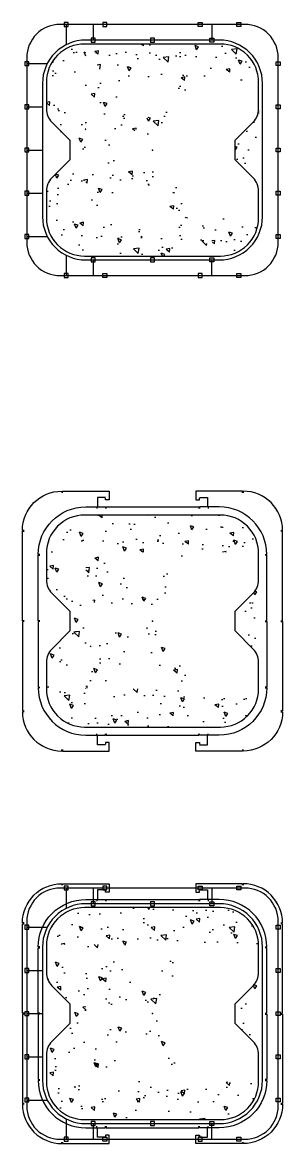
# Model space of a CAD drawing. Header units: millimetres. Extents: x -7838 to 78912, y -32093 to 42426.
# Drawn here: x 12676 to 15986, y 22603 to 36883 of the extents above; entities that cross this region are included whole.
import ezdxf

# ---------------------------------------------------------------- set-up
doc = ezdxf.new("R2010")
doc.units = ezdxf.units.MM
doc.layers.add('002 - STRUCTURAL STEEL', color=4, linetype='Continuous')
doc.layers.add('AR_TVM', color=7, linetype='Continuous')
doc.layers.add('A-COLS  CUT', color=5, linetype='Continuous', lineweight=25)

# ---------------------------------------------------------------- blocks, each defined once
blk = doc.blocks.new('A$C71196ca0')
blk.add_lwpolyline([(-25, -25), (25, -25), (25, 25), (-25, 25)], close=True)
blk = doc.blocks.new('A$Cb8645559')
at = {"layer": '002 - STRUCTURAL STEEL'}
for p, q in [((-1100, 1600), (-1100, 1340)), ((-755, 1600), (-755, 1400)), ((755, 1600), (755, 1400)), ((-1600, 1100), (-1340, 1100)), ((-1600, 550), (-1400, 550)), ((-1600, 0), (-1400, 0)), ((-1600, -550), (-1400, -550)), ((-1600, -1100), (-1340, -1100)), ((-1100, -1340), (-1100, -1600)), ((-755, -1400), (-755, -1600)), ((755, -1600), (755, -1400))]:
    blk.add_line(p, q, dxfattribs=at)
for points in [[(-1600, 1175), (-1600, -1175, 0.414214), (-1175, -1600), (1175, -1600, 0.414214), (1600, -1175), (1600, 1175, 0.414214), (1175, 1600), (-1175, 1600, 0.414214)], [(-1400, 850), (-1400, -850, 0.414214), (-850, -1400), (850, -1400, 0.414214), (1400, -850), (1400, 850, 0.414214), (850, 1400), (-850, 1400, 0.414214)]]:
    blk.add_lwpolyline(points, format="xyb", close=True, dxfattribs=at)
for p in [(-1100, 1600), (-605, 1600), (-755, 1400), (0, 1400), (-1600, 1100), (-1600, 550), (-1600, 0), (-1600, -550), (-1600, -1100), (-755, -1400), (0, -1400), (-1100, -1600)]:
    blk.add_blockref('A$C71196ca0', p, dxfattribs=at)
at = {"layer": '002 - STRUCTURAL STEEL', "xscale": -1}
for p in [(605, 1600), (1100, 1600), (755, 1400), (1600, 1100), (1600, 550), (1600, 0), (1600, -550), (1600, -1100), (755, -1400), (1100, -1600)]:
    blk.add_blockref('A$C71196ca0', p, dxfattribs=at)
at = {"layer": '002 - STRUCTURAL STEEL', "xscale": -1, "rotation": 180}
blk.add_blockref('A$C71196ca0', (-605, -1600), dxfattribs=at)
at = {"layer": '002 - STRUCTURAL STEEL', "rotation": 180}
blk.add_blockref('A$C71196ca0', (605, -1600), dxfattribs=at)
blk = doc.blocks.new('A$C3f6ca57f')
at = {"layer": 'AR_TVM'}
h = blk.add_hatch(dxfattribs=at)
h.set_pattern_fill('AR-CONC', color=0, scale=3, angle=90, style=0)
h.set_pattern_definition([(140, (65844.4, 14380.63), (47.8173, 546.554), [57.15, -628.65]), (85, (65844.4, 14380.6), (-573.1705, -105.7303), [45.72, -502.9218]), (190.45144, (65848.4, 14426.17), (-525.3533, 440.8237), [48.57, -534.2707]), (136.1842, (65692, 14380.6), (126.127, 813.237), [85.725, -942.975]), (186.6356, (65702.5, 14448.4), (-742.278, 712.212), [72.855, -801.407]), (81.1842, (65692, 14380.6), (-742.278, 712.212), [68.58, -754.379]), (111, (65730.1, 14456.83), (306.7956, 454.8432), [57.15, -628.65]), (56, (65730.1, 14456.8), (-552.564, 185.406), [45.72, -502.92]), (161.45144, (65755.66, 14494.73), (-245.7683, 640.2493), [48.57, -534.27]), (127.5, (65844.4, 14380.63), (-253.6651, 9.2658), [0, -496.824, 0, -510.54, 0, -504.825]), (97.5, (65844.4, 14380.63), (-300.5417, 200.459), [0, -291.084, 0, -485.394, 0, -192.405]), (57.5, (65844.4, 14210.7), (17.18623, 406.7718), [0, -190.5, 0, -594.36, 0, -788.67]), (47.5, (65844.4, 14134.5), (-76.2795, 444.3875), [0, -247.65, 0, -394.716, 0, -560.07])])
edge = h.paths.add_edge_path()
edge.add_arc((-865, -865), 486, 178.2671, 271.7329)
edge.add_arc((-865, 865), 486, 88.2671, 181.7329)
edge.add_arc((865, -865), 486, 268.2671, 361.7329)
edge.add_arc((865, 865), 486, -1.7329, 91.7329)
edge.add_line((-879, -1350), (879, -1350))
edge.add_line((-879, 1350), (879, 1350))
edge.add_line((-1350, -879), (-1350, -475))
edge.add_arc((-1119, -528), 237, 139.8017, 167.0682, ccw=False)
edge.add_line((-1300, -375), (-1050, -125))
edge.add_line((-1050, -125), (-1050, 125))
edge.add_line((-1050, 125), (-1300, 375))
edge.add_arc((-1119, 528), 237, 192.9318, 220.1983, ccw=False)
edge.add_line((-1350, 475), (-1350, 879))
edge.add_line((1350, 879), (1350, 475))
edge.add_arc((1119, 528), 237, -40.1983, -12.9318, ccw=False)
edge.add_line((1300, 375), (1050, 125))
edge.add_line((1050, 125), (1050, -125))
edge.add_line((1050, -125), (1300, -375))
edge.add_arc((1119, -528), 237, 12.9318, 40.1983, ccw=False)
edge.add_line((1350, -475), (1350, -879))
at = {"color": 0}
blk.add_point((0, 0), dxfattribs=at)
at = {"layer": 'A-COLS  CUT', "color": 0}
blk.add_lwpolyline([(1050, 125), (1281, 356, 0.198912), (1350, 523), (1350, 865, 0.414214), (865, 1350), (-865, 1350, 0.414214), (-1350, 865), (-1350, 523, 0.198912), (-1281, 356), (-1050, 125), (-1050, -125), (-1281, -356, 0.198912), (-1350, -523), (-1350, -865, 0.414214), (-865, -1350), (865, -1350, 0.414214), (1350, -865), (1350, -523, 0.198912), (1281, -356), (1050, -125)], format="xyb", close=True, dxfattribs=at)
blk = doc.blocks.new('A$C75f1904f')
for points in [[(1145, 1635), (1145, 1655), (550, 1655), (550, 1546), (600, 1546), (600, 1566)], [(600, 1575), (700, 1575), (700, 1454), (600, 1454), (600, 1434)], [(1635, 5), (1655, 5), (1655, 1145), (1635, 1145)], [(1434, 5), (1454, 5), (1454, 840), (1434, 840)]]:
    blk.add_lwpolyline(points)
for points in [[(1635, 1155), (1655, 1155, 0.414214), (1155, 1655), (1155, 1635)], [(1434, 850), (1454, 850, 0.414214), (850, 1454), (710, 1454), (710, 1434)]]:
    blk.add_lwpolyline(points, format="xyb")
blk = doc.blocks.new('A$C7b89ae5f')
for points in [[(-590, 1434), (-590, 1454), (590, 1454), (590, 1434)], [(-590, -1434), (-590, -1454), (590, -1454), (590, -1434)]]:
    blk.add_lwpolyline(points)

msp = doc.modelspace()

# ---------------------------------------------------------------- linework, layer by layer
for points in [[(12696.2, 30413.172), (12676.2, 30413.172, -0.414213562), (13176.2, 30913.172), (13176.2, 30893.172)], [(15966.2, 30413.172), (15986.2, 30413.172, 0.414213562), (15486.2, 30913.172), (15486.2, 30893.172)], [(12897.2, 30108.172), (12877.2, 30108.172, -0.414213562), (13481.2, 30712.172), (13621.2, 30712.172), (13621.2, 30692.172)], [(15765.2, 30108.172), (15785.2, 30108.172, 0.414213562), (15181.2, 30712.172), (15041.2, 30712.172), (15041.2, 30692.172)], [(12897.2, 28408.172), (12877.2, 28408.172, 0.414213562), (13481.2, 27804.172), (13621.2, 27804.172), (13621.2, 27824.172)], [(15765.2, 28408.172), (15785.2, 28408.172, -0.414213562), (15181.2, 27804.172), (15041.2, 27804.172), (15041.2, 27824.172)], [(12696.2, 28103.172), (12676.2, 28103.172, 0.414213562), (13176.2, 27603.172), (13176.2, 27623.172)], [(15966.2, 28103.172), (15986.2, 28103.172, -0.414213562), (15486.2, 27603.172), (15486.2, 27623.172)]]:
    msp.add_lwpolyline(points, format="xyb")
for points in [[(13186.2, 30893.172), (13186.2, 30913.172), (13781.2, 30913.172), (13781.2, 30804.172), (13731.2, 30804.172), (13731.2, 30824.172)], [(15476.2, 30893.172), (15476.2, 30913.172), (14881.2, 30913.172), (14881.2, 30804.172), (14931.2, 30804.172), (14931.2, 30824.172)], [(13731.2, 30833.172), (13631.2, 30833.172), (13631.2, 30712.172), (13731.2, 30712.172), (13731.2, 30692.172)], [(13741.2, 30692.172), (13741.2, 30712.172), (14921.2, 30712.172), (14921.2, 30692.172)], [(14931.2, 30833.172), (15031.2, 30833.172), (15031.2, 30712.172), (14931.2, 30712.172), (14931.2, 30692.172)], [(12696.2, 29263.172), (12676.2, 29263.172), (12676.2, 30403.172), (12696.2, 30403.172)], [(15966.2, 29263.172), (15986.2, 29263.172), (15986.2, 30403.172), (15966.2, 30403.172)], [(12897.2, 29263.172), (12877.2, 29263.172), (12877.2, 30098.172), (12897.2, 30098.172)], [(15765.2, 29263.172), (15785.2, 29263.172), (15785.2, 30098.172), (15765.2, 30098.172)], [(12696.2, 29253.172), (12676.2, 29253.172), (12676.2, 28113.172), (12696.2, 28113.172)], [(12897.2, 29253.172), (12877.2, 29253.172), (12877.2, 28418.172), (12897.2, 28418.172)], [(15765.2, 29253.172), (15785.2, 29253.172), (15785.2, 28418.172), (15765.2, 28418.172)], [(15966.2, 29253.172), (15986.2, 29253.172), (15986.2, 28113.172), (15966.2, 28113.172)], [(13186.2, 27623.172), (13186.2, 27603.172), (13781.2, 27603.172), (13781.2, 27712.172), (13731.2, 27712.172), (13731.2, 27692.172)], [(13731.2, 27683.172), (13631.2, 27683.172), (13631.2, 27804.172), (13731.2, 27804.172), (13731.2, 27824.172)], [(13741.2, 27824.172), (13741.2, 27804.172), (14921.2, 27804.172), (14921.2, 27824.172)], [(15476.2, 27623.172), (15476.2, 27603.172), (14881.2, 27603.172), (14881.2, 27712.172), (14931.2, 27712.172), (14931.2, 27692.172)], [(14931.2, 27683.172), (15031.2, 27683.172), (15031.2, 27804.172), (14931.2, 27804.172), (14931.2, 27824.172)]]:
    msp.add_lwpolyline(points)

# ---------------------------------------------------------------- block references
for name, p in [('A$Cb8645559', (14331.2, 35258.172)), ('A$Cb8645559', (14331.2, 24258.172)), ('A$C75f1904f', (14331.2, 24258.172)), ('A$C7b89ae5f', (14331.2, 24258.172))]:
    msp.add_blockref(name, p)
at = {"color": 8}
for p in [(14331.2, 35258.172), (14331.2, 29258.172), (14331.2, 24258.172)]:
    msp.add_blockref('A$C3f6ca57f', p, dxfattribs=at)
at = {"xscale": -1}
msp.add_blockref('A$C75f1904f', (14331.2, 24258.172), dxfattribs=at)
at = {"rotation": 180}
msp.add_blockref('A$C75f1904f', (14331.2, 24258.172), dxfattribs=at)
at = {"xscale": -1, "rotation": 180}
msp.add_blockref('A$C75f1904f', (14331.2, 24258.172), dxfattribs=at)

doc.saveas('drawing.dxf')
